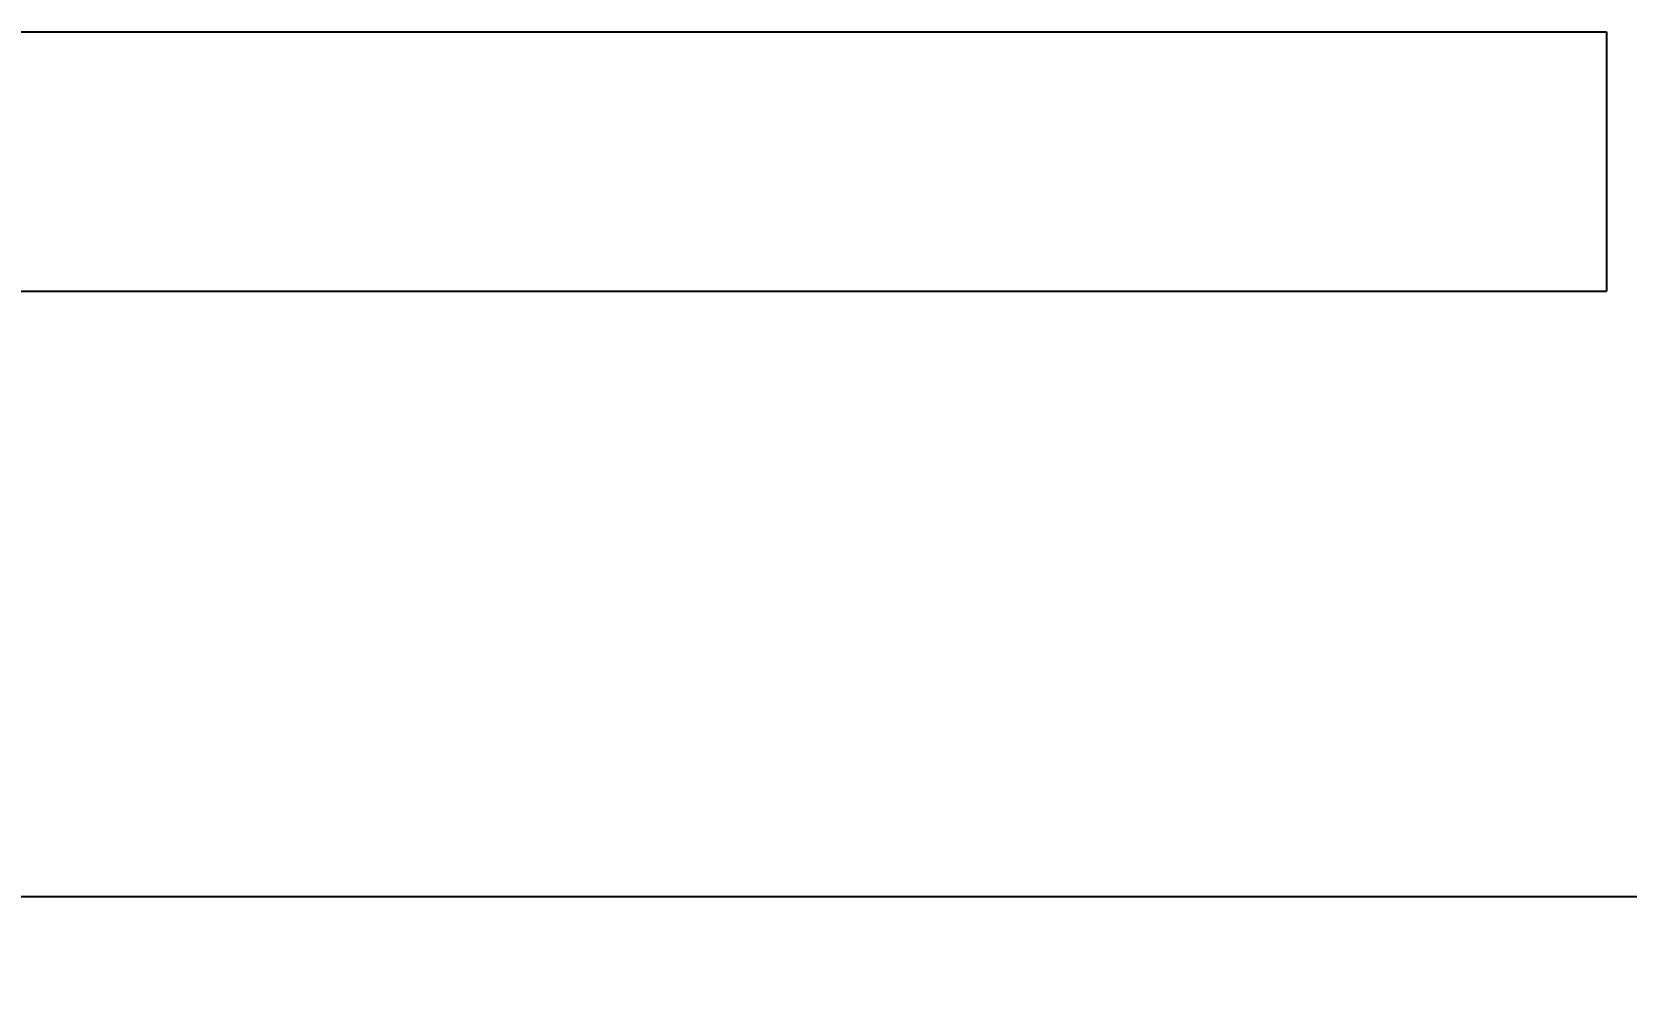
# Model space of a CAD drawing. Header units: metres. Extents: x -12 to 153, y -1 to 62.
# Drawn here: x -1.961 to -0.118, y 36.614 to 37.714 of the extents above; entities that cross this region are included whole.
import ezdxf

# ---------------------------------------------------------------- set-up
doc = ezdxf.new("R2010")
doc.units = ezdxf.units.M
doc.header["$LTSCALE"] = 0.018
doc.layers.add('DIMBLK', color=3, linetype='Continuous')
doc.styles.get("Standard").update_dxf_attribs({"font": 'ugtxt.shx'})
doc.dimstyles.new('CADWDOT', dxfattribs={"dimscale": 0.05, "dimtxt": 1.8, "dimasz": 0.08, "dimexe": 2, "dimexo": 0, "dimgap": 0.09, "dimtad": 0, "dimrnd": 0.001, "dimzin": 0, "dimdsep": 46, "dimtxsty": 'Standard', "dimblk": 'ARTDIM', "dimblk1": 'ARTDIM', "dimblk2": 'ARTDIM', "dimsah": 1, "dimcen": 0.09, "dimdle": 0.05, "dimse1": 1, "dimse2": 1, "dimadec": 0, "dimazin": 0, "dimtfac": 1, "dimtdec": 4, "dimtmove": 0, "dimatfit": 3, "dimldrblk": 'ARTDIM', "dimfxl": 0, "dimtvp": 0.9999, "dimtolj": 1, "dimtzin": 0, "dimarcsym": 0})

# ---------------------------------------------------------------- blocks, each defined once
blk = doc.blocks.new('ARTDIM')
at = {"layer": 'DIMBLK'}
for p, q in [((0, -24.9975), (0, 24.9975)), ((-24.9975, 0), (24.9975, 0))]:
    blk.add_line(p, q, dxfattribs=at)
blk.add_circle((0, 0), 8.25, dxfattribs=at)
blk = doc.blocks.new('*D75')
at = {"color": 0, "lineweight": -2, "transparency": 16777216}
blk.add_line((-10.7862, 36.7141), (1.2058, 36.7141), dxfattribs=at)
at = {"layer": 'Defpoints', "color": 0, "transparency": 16777216}
for p in [(-10.7902, 37.4141), (1.2098, 37.4141), (1.2098, 36.7141)]:
    blk.add_point(p, dxfattribs=at)
at = {"color": 0, "lineweight": -2, "transparency": 16777216, "xscale": 0.004, "yscale": 0.004, "zscale": 0.004, "rotation": 180}
blk.add_blockref('ARTDIM', (-10.7902, 36.7141), dxfattribs=at)
at = {"color": 0, "lineweight": -2, "transparency": 16777216, "xscale": 0.004, "yscale": 0.004, "zscale": 0.004}
blk.add_blockref('ARTDIM', (1.2098, 36.7141), dxfattribs=at)
at = {"color": 0, "transparency": 16777216, "insert": (-4.7902, 36.8041), "char_height": 0.09, "attachment_point": 5}
blk.add_mtext('\\A1;12.00', dxfattribs=at)

msp = doc.modelspace()

# ---------------------------------------------------------------- linework, layer by layer
for p, q in [((-3.3902, 37.7141), (-0.1402, 37.7141)), ((-0.1402, 37.7141), (-0.1402, 37.4141)), ((-3.3902, 37.4141), (-0.1402, 37.4141))]:
    msp.add_line(p, q)

# ---------------------------------------------------------------- dimensions: what is measured, and where the dimension line sits
dim = msp.add_linear_dim(base=(1.2098, 36.7141), p1=(-10.7902, 37.4141), p2=(1.2098, 37.4141), dimstyle='CADWDOT')
dim.commit()
dim.dimension.update_dxf_attribs({"geometry": '*D75', "text_midpoint": (-4.7902, 36.8041)})

doc.saveas('drawing.dxf')
